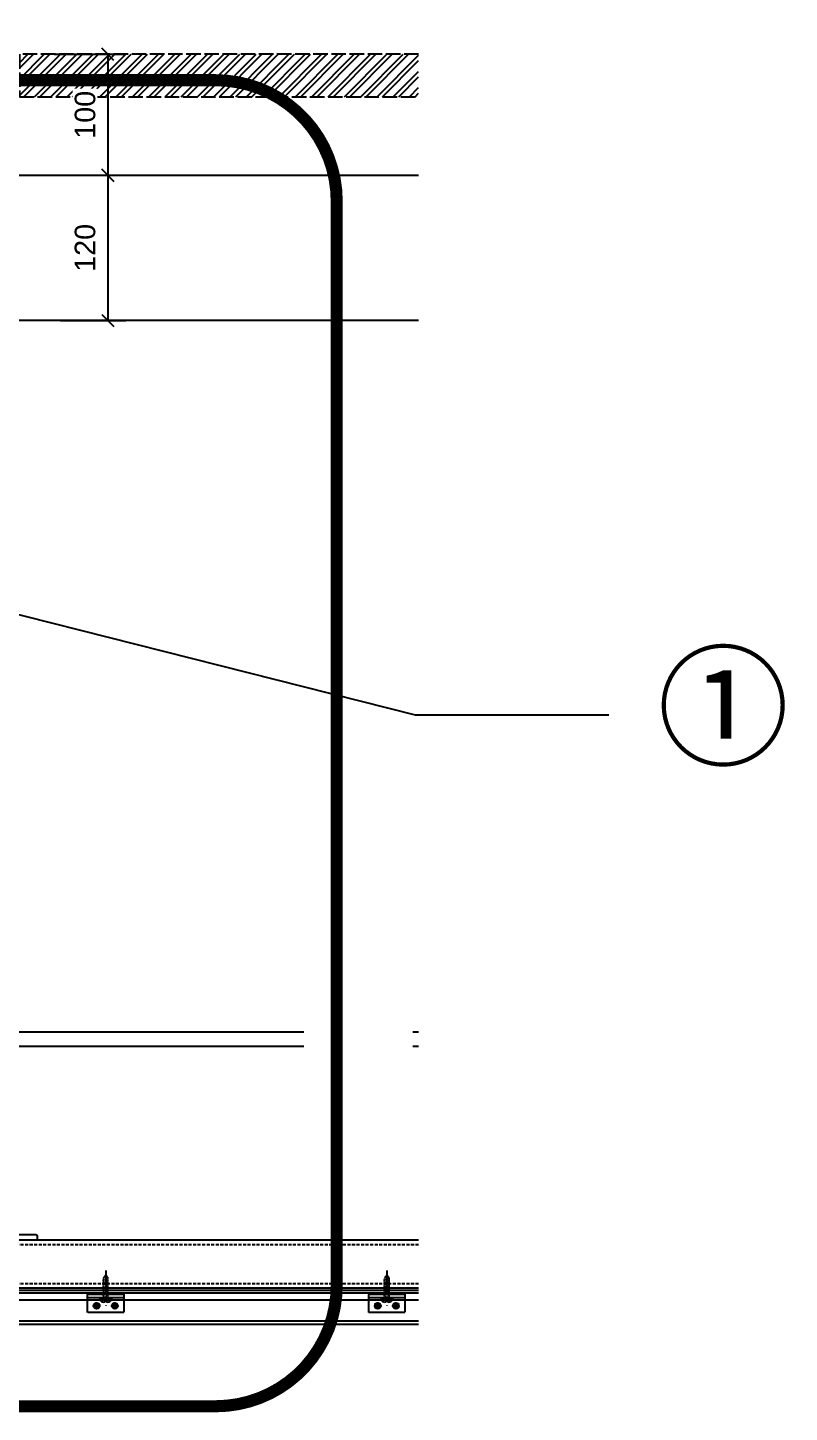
# Model space of a CAD drawing. Header units: millimetres. Extents: x 0 to 119933, y -45162 to 41221.
# Drawn here: x 7180 to 7809, y 1598 to 2743 of the extents above; entities that cross this region are included whole.
import ezdxf
from ezdxf import colors
from ezdxf.entities.mleader import LeaderData, LeaderLine
from ezdxf.math import Vec2, Vec3

# ---------------------------------------------------------------- set-up
doc = ezdxf.new("R2010")
doc.units = ezdxf.units.MM
for name, pattern in [('( Dashed )', [0.75, 0.5, -0.25]), ('ACAD_ISO02W100', [15, 12, -3]), ('CENTER', [2, 1.25, -0.25, 0.25, -0.25]), ('CENTER2', [28.575, 19.05, -3.175, 3.175, -3.175]), ('HIDDEN', [0.375, 0.25, -0.125]), ('HIDDEN2', [0.1875, 0.125, -0.0625])]:
    doc.linetypes.add(name, pattern=pattern)
doc.layers.get('DEFPOINTS').update_dxf_attribs({"color": 166})
for name, color, linetype in [('CASTFIX', 1, 'Continuous'), ('F-Alum', 4, 'Continuous'), ('F-hatch', 8, 'Continuous'), ('F-Misc', 8, 'Continuous'), ('F-SSTEEL', 3, 'Continuous'), ('F_ALUM', 4, 'Continuous'), ('F_CONC', 7, 'Continuous'), ('F_DASH', 8, 'ACAD_ISO02W100'), ('F_STEL', 3, 'Continuous'), ('F_TEXT', 7, 'Continuous')]:
    doc.layers.add(name, color=color, linetype=linetype)
doc.styles.add('Arial', font='arial.ttf')
doc.styles.get("Standard").update_dxf_attribs({"font": 'arial.ttf'})
doc.dimstyles.new('10x of Arup4', dxfattribs={"dimscale": 10, "dimtxt": 1.7, "dimasz": 1, "dimexe": 1.5, "dimexo": 1.5, "dimgap": 1, "dimtad": 1, "dimdec": 1, "dimdsep": 46, "dimtxsty": 'Arial', "dimblk": 'OBLIQUE', "dimcen": 0, "dimclrd": 1, "dimclre": 1, "dimclrt": 7, "dimadec": 0, "dimazin": 0, "dimtfac": 1, "dimtdec": 1, "dimtix": 1, "dimtofl": 0, "dimtmove": 2, "dimatfit": 3, "dimfxl": 5, "dimtfill": 1, "dimtolj": 1, "dimtzin": 0, "dimlwd": -1, "dimlwe": -1, "dimarcsym": 0})

# ---------------------------------------------------------------- blocks, each defined once
blk = doc.blocks.new('UA063x040x04')
at = {"color": 0, "linetype": 'ByBlock'}
blk.add_lwpolyline([(38.7, 4), (11, 4, -0.414214), (4, 11), (4, 61.7, 0.414214), (2.7, 63), (0, 63), (0, 0), (40, 0), (40, 2.7, 0.414214)], format="xyb", close=True, dxfattribs=at)
blk = doc.blocks.new('ding1')
at = {"layer": 'CASTFIX', "color": 9, "linetype": 'CENTER2'}
blk.add_line((1214.7, -4175.4), (1214.7, -4204.3), dxfattribs=at)
at = {"layer": 'CASTFIX', "color": 8, "linetype": 'HIDDEN2'}
for p, q in [((1217.1, -4182.6), (1212.3, -4183.3)), ((1217.1, -4184.6), (1212.3, -4185.3)), ((1217.1, -4186.6), (1212.3, -4187.3)), ((1217.1, -4188.6), (1212.3, -4189.3)), ((1212.9, -4181.9), (1214.7, -4178.9)), ((1212.9, -4197.9), (1212.9, -4181.9)), ((1214.7, -4178.9), (1216.5, -4181.3)), ((1216.5, -4197.9), (1216.5, -4181.3)), ((1217.1, -4190.6), (1212.3, -4191.3)), ((1217.1, -4192.6), (1212.3, -4193.3)), ((1217.1, -4194.6), (1212.3, -4195.3)), ((1217.1, -4196.6), (1212.3, -4197.3))]:
    blk.add_line(p, q, dxfattribs=at)
at = {"layer": 'CASTFIX'}
for p, q in [((1209.9, -4197.9), (1209.9, -4199.2)), ((1219.4, -4197.9), (1209.9, -4197.9)), ((1219.4, -4199.2), (1209.9, -4199.2)), ((1219.4, -4197.9), (1219.4, -4199.2)), ((1214, -4201.5), (1213.2, -4201.5)), ((1214.2, -4200.7), (1214, -4201.5)), ((1215.2, -4200.7), (1214.2, -4200.7)), ((1215.2, -4200.7), (1215.4, -4201.5)), ((1216.2, -4201.5), (1215.4, -4201.5))]:
    blk.add_line(p, q, dxfattribs=at)
for centre, start, end in [((1213.3, -4197.8), 201.9199, 267.5066), ((1216, -4197.8), 272.4934, 338.0801)]:
    blk.add_arc(centre, 3.68, start, end, dxfattribs=at)
blk = doc.blocks.new('A$C20BB5686')
at = {"layer": 'F-hatch'}
blk.add_hatch(color=256, dxfattribs=at).paths.add_polyline_path([(1, -15), (1, 15), (0, 15), (0, -15)])
at = {"linetype": '( Dashed )'}
blk.add_line((4, 15), (4, -15), dxfattribs=at)
blk.add_lwpolyline([(1, -15), (1, 15), (16, 15), (16, -15), (1, -15)], dxfattribs=at)
at = {"layer": 'F-hatch'}
blk.add_lwpolyline([(1, -15), (1, 15), (0, 15), (0, -15)], close=True, dxfattribs=at)
at = {"layer": 'F-Misc', "ltscale": 0.1}
for p, q in [((13.4, 7.5), (7.5, 7.5)), ((9.4, 7.7), (9.4, 7.2)), ((9.4, 7.2), (9.7, 7.2)), ((9.7, 7.7), (9.4, 7.7)), ((10.7, 8.6), (10.2, 8.6)), ((10.2, 8.6), (10.2, 8.2)), ((10.2, 6.7), (10.2, 6.4)), ((10.2, 6.4), (10.7, 6.4)), ((10.5, 10.4), (10.5, 4.5)), ((10.7, 8.2), (10.7, 8.6)), ((10.7, 6.4), (10.7, 6.7)), ((11.5, 7.7), (11.2, 7.7)), ((11.2, 7.2), (11.5, 7.2)), ((11.5, 7.2), (11.5, 7.7)), ((13.4, -7.5), (7.5, -7.5)), ((9.4, -7.3), (9.7, -7.3)), ((9.4, -7.8), (9.4, -7.3)), ((9.7, -7.8), (9.4, -7.8)), ((10.2, -6.5), (10.7, -6.5)), ((10.2, -6.8), (10.2, -6.5)), ((10.2, -8.6), (10.2, -8.3)), ((10.7, -8.6), (10.2, -8.6)), ((10.5, -10.5), (10.5, -4.6)), ((10.7, -6.5), (10.7, -6.8)), ((10.7, -8.3), (10.7, -8.6)), ((11.2, -7.3), (11.5, -7.3)), ((11.5, -7.8), (11.2, -7.8)), ((11.5, -7.3), (11.5, -7.8))]:
    blk.add_line(p, q, dxfattribs=at)
for centre, radius in [((10.5, 7.5), 2.45), ((10.5, 7.5), 1.75), ((10.5, -7.5), 2.45), ((10.5, -7.5), 1.75)]:
    blk.add_circle(centre, radius, dxfattribs=at)
for centre, start, end in [((9.7, 8.2), 270, 0), ((9.7, 6.7), 0, 90), ((11.2, 8.2), 180, 270), ((11.2, 6.7), 90, 180), ((9.7, -6.8), 270, 0), ((9.7, -8.3), 0, 90), ((11.2, -6.8), 180, 270), ((11.2, -8.3), 90, 180)]:
    blk.add_arc(centre, 0.5, start, end, dxfattribs=at)
at = {"layer": 'F-Misc', "ltscale": 0.1, "extrusion": (0, 0, -1), "xscale": -0.9999999999999999, "zscale": -0.9999999999999999, "rotation": 270}
blk.add_blockref('ding1', (4193.9, -1214.7), dxfattribs=at)
blk = doc.blocks.new('_OBLIQUE')
at = {"color": 0, "linetype": 'ByBlock'}
blk.add_line((-0.5, -0.5), (0.5, 0.5), dxfattribs=at)
blk = doc.blocks.new('*D152')
at = {"color": 1, "linetype": 'Continuous', "transparency": 16777216}
for p, q in [((7201.7, 2721), (7261, 2721)), ((7246, 2721), (7246, 2621)), ((7201.7, 2621), (7261, 2621))]:
    blk.add_line(p, q, dxfattribs=at)
at = {"layer": 'DEFPOINTS', "color": 0, "transparency": 16777216}
for p in [(7186.7, 2721, -0.8), (7186.7, 2621, 0), (7246, 2621)]:
    blk.add_point(p, dxfattribs=at)
at = {"color": 1, "transparency": 16777216, "xscale": 10, "yscale": 10, "zscale": 10}
for p, rotation in [((7246, 2721), 90), ((7246, 2621), 270)]:
    blk.add_blockref('_OBLIQUE', p, dxfattribs=dict(at, rotation=rotation))
at = {"color": 7, "transparency": 16777216, "insert": (7227.3, 2671), "char_height": 17, "attachment_point": 5, "rotation": 90, "style": 'Arial', "bg_fill": 3, "box_fill_scale": 1.1, "bg_fill_color": 256, "bg_fill_true_color": 13158600, "bg_fill_transparency": 0}
blk.add_mtext('\\A1;100', dxfattribs=at)
blk = doc.blocks.new('*D153')
at = {"color": 1, "linetype": 'Continuous', "transparency": 16777216}
for p, q in [((7201.7, 2621), (7261, 2621)), ((7246, 2621), (7246, 2501)), ((7206.9, 2501), (7261, 2501))]:
    blk.add_line(p, q, dxfattribs=at)
at = {"layer": 'DEFPOINTS', "color": 0, "transparency": 16777216}
for p in [(7186.7, 2621, 0), (7191.9, 2501, 0), (7246, 2501)]:
    blk.add_point(p, dxfattribs=at)
at = {"color": 1, "transparency": 16777216, "xscale": 10, "yscale": 10, "zscale": 10}
for p, rotation in [((7246, 2621), 90), ((7246, 2501), 270)]:
    blk.add_blockref('_OBLIQUE', p, dxfattribs=dict(at, rotation=rotation))
at = {"color": 7, "transparency": 16777216, "insert": (7227.3, 2561), "char_height": 17, "attachment_point": 5, "rotation": 90, "style": 'Arial', "bg_fill": 3, "box_fill_scale": 1.1, "bg_fill_color": 256, "bg_fill_true_color": 13158600, "bg_fill_transparency": 0}
blk.add_mtext('\\A1;120', dxfattribs=at)

msp = doc.modelspace()

# ---------------------------------------------------------------- hatches: boundary and pattern name
at = {"layer": 'F_DASH'}
h = msp.add_hatch(dxfattribs=at)
h.set_pattern_fill('ANSI32', color=256)
h.set_pattern_definition([(45, (15302.759, 2720.994), (-6.735192, 6.735192), []), (45, (15307.249, 2720.994), (-6.735192, 6.735192), [])])
h.paths.add_polyline_path([(7502.79, 2685.99), (7502.79, 2720.99), (7173.04, 2720.99), (7173.04, 2685.99)])

# ---------------------------------------------------------------- linework, layer by layer
at = {"layer": 'F-Alum', "color": 8, "linetype": 'HIDDEN', "ltscale": 10}
for p, q in [((6240.23, 1737.01, 0.03), (7502.79, 1737.01, 0.03)), ((6240.23, 1705.01, 0.03), (7502.79, 1705.01, 0.03))]:
    msp.add_line(p, q, dxfattribs=at)
at = {"layer": 'F-SSTEEL', "elevation": 0.03}
for points in [[(6240.23, 1741.01), (7502.79, 1741.01)], [(7502.79, 1701.01), (6240.23, 1701.01)]]:
    msp.add_lwpolyline(points, dxfattribs=at)
at = {"layer": 'F_ALUM', "elevation": 0.03}
for points in [[(7502.79, 1697.01), (6418.32, 1697.01), (6418.32, 1697.01), (6236.23, 1697.01), (6236.23, 1745.01), (6678.03, 1745.01), (6678.03, 1779.78), (6678.03, 1779.78), (6678.03, 1830.44), (6137.58, 2686.16), (6092.3, 2686.16), (6092.3, 2743.01), (6332, 2743.01)], [(7502.79, 1699.01), (6416.32, 1699.01), (6416.32, 1699.01), (6238.23, 1699.01), (6238.23, 1743.01), (6680.03, 1743.01), (6680.03, 1781.78), (6680.03, 1781.78), (6680.03, 1831.02), (6138.68, 2688.16), (6094.3, 2688.16), (6094.3, 2741.01), (6330, 2741.01)], [(7502.79, 1691.01), (6281.32, 1691.01)], [(7502.79, 1671.01), (6281.32, 1671.01), (6281.32, 1691.01), (6284.32, 1691.01), (6284.32, 1674.01), (7502.79, 1674.01)]]:
    msp.add_lwpolyline(points, dxfattribs=at)
at = {"layer": 'F_CONC', "color": 5, "elevation": 0.03}
msp.add_lwpolyline([(7502.79, 2501), (6648.03, 2501), (6648.03, 2501), (6648.03, 2501), (6648.03, 2501), (6648.03, 2501), (6648.03, 2621), (7502.79, 2621)], dxfattribs=at)
at = {"layer": 'F_DASH', "elevation": -0.81}
msp.add_lwpolyline([(7502.79, 2720.99), (7173.04, 2720.99), (7173.04, 2685.99), (7502.79, 2685.99)], dxfattribs=at)
at = {"layer": 'F_DASH', "ltscale": 30, "elevation": 0.03}
for points in [[(7048.03, 1913), (7502.79, 1913)], [(7048.03, 1901), (7502.79, 1901)]]:
    msp.add_lwpolyline(points, dxfattribs=at)

# ---------------------------------------------------------------- block references
at = {"layer": 'F-Misc', "ltscale": 0.1, "rotation": 269.9999999530622}
for p in [(7244.29, 1697.01, -0.81), (7476.53, 1697.01, -0.81)]:
    msp.add_blockref('A$C20BB5686', p, dxfattribs=at)
at = {"layer": 'F_STEL'}
msp.add_blockref('UA063x040x04', (7148.03, 1741.01, 0.03), dxfattribs=at)

# ---------------------------------------------------------------- leaders
at = {"layer": 'F_TEXT'}
ml = msp.add_multileader_mtext('Standard', dxfattribs=at)
ml.set_content('{\\fSimSun|b0|i0|c134|p2;①}', color=256)
ml.set_leader_properties()
ml.build(insert=Vec2(0, 0))
ml.multileader.update_dxf_attribs({"arrow_head_size": 80, "scale": 20})
ctx = ml.context
ctx.base_point, ctx.scale, ctx.char_height, ctx.arrow_head_size, ctx.landing_gap_size, ctx.plane_origin = Vec3(7659.83, 2175, 0.03), 20, 80, 80, 40, Vec3(7048.03, 2414.1, 0.03)
notes = []
notes.append((ctx, [(0, (1, 1, 0), (7499.83, 2175, 0.03), (1, 0), 160, [(1, [(7048.03, 2414.1, 0.03), (6848.03, 2340.15, 0.03)], 0, [])])]))
ctx.mtext.insert, ctx.mtext.rotation, ctx.mtext.flow_direction = Vec3(7699.83, 2221.48, 0.03), -6.1160459, 5
for ctx, leaders in notes:
    for number, flags, end, landing, length, lines in leaders:
        leader = LeaderData()
        leader.index, (leader.has_last_leader_line, leader.has_dogleg_vector, leader.attachment_direction) = number, flags
        leader.last_leader_point, leader.dogleg_vector, leader.dogleg_length = Vec3(end), Vec3(landing), length
        for number, points, colour, breaks in lines:
            line = LeaderLine()
            line.index, line.vertices, line.color, line.breaks = number, Vec3.list(points), colors.encode_raw_color(colour), breaks
            leader.lines.append(line)
        ctx.leaders.append(leader)

# ---------------------------------------------------------------- next in the draw order: dimensions: what is measured, and where the dimension line sits
dim = msp.add_linear_dim(base=(7245.97, 2621), p1=(7186.71, 2720.99, -0.81), p2=(7186.71, 2621, 0.03), angle=90, dimstyle='10x of Arup4')
dim.commit()
dim.dimension.update_dxf_attribs({"geometry": '*D152', "text_midpoint": (7227.29, 2671)})

# ---------------------------------------------------------------- next in the draw order: dimensions: what is measured, and where the dimension line sits
dim = msp.add_linear_dim(base=(7245.97, 2501), p1=(7186.71, 2621, 0.03), p2=(7191.95, 2501, 0.03), angle=90, dimstyle='10x of Arup4')
dim.commit()
dim.dimension.update_dxf_attribs({"geometry": '*D153', "text_midpoint": (7227.29, 2561)})

# ---------------------------------------------------------------- next in the draw order: linework, layer by layer
at = {"layer": 'DEFPOINTS', "color": 2, "linetype": 'CENTER', "ltscale": 100, "const_width": 10}
msp.add_lwpolyline([(6549.55, 2699.6), (7335.12, 2699.6, -0.4142136), (7435.12, 2599.6), (7435.12, 1703.42, -0.4142136), (7335.12, 1603.42), (6549.55, 1603.42, -0.4142136), (6449.55, 1703.42), (6449.55, 2599.6, -0.4142136)], format="xyb", close=True, dxfattribs=at)

doc.saveas('drawing.dxf')
